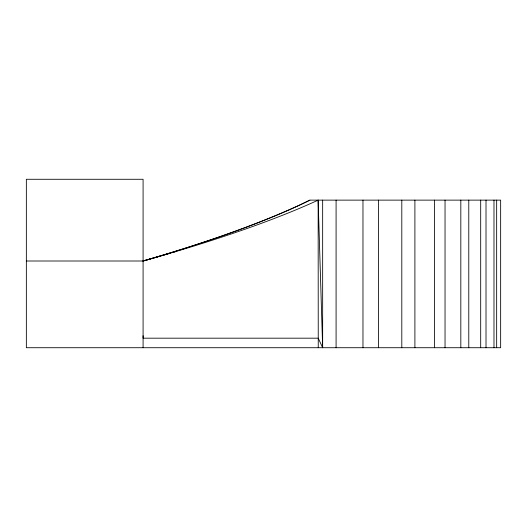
<?xml version="1.0" encoding="UTF-8"?>
<svg xmlns="http://www.w3.org/2000/svg" width="527" height="527" viewBox="0 0 527 527"><rect width="100%" height="100%" fill="white"/><g stroke="black" fill="none" stroke-linecap="round" stroke-linejoin="round"><path stroke-width="0.79" d="M143.087 347.721L143.087 179.279L26.35 179.279L26.35 347.721L500.65 347.721L500.65 200.128L309.929 200.128L299.507 205.174A355.877 59.426 -12.9 0 1 142.995 261.003M26.35 261.003L143.087 261.003A388.274 62.871 -12.3 0 0 160.551 256.05M322.656 200.128L322.656 347.721L318.242 338.182L318.143 200.128A388.274 62.937 -12.3 0 1 160.458 256.043L143.087 261.003A355.929 60.394 -12.9 0 0 309.929 200.128M318.143 200.128L322.656 347.721M143.087 335.719L143.087 338.182L318.242 338.182L318.242 347.721M496.658 200.128L496.658 347.721M493.983 200.128L493.983 347.721M486.013 200.128L486.013 347.721M480.69 200.128L480.69 347.721M468.78 200.128L468.78 347.721M460.822 200.128L460.822 347.721M445.038 200.128L445.038 347.721M434.485 200.128L434.485 347.721M414.901 200.128L414.901 347.721M401.805 200.128L401.805 347.721M378.511 200.128L378.511 347.721M362.971 200.128L362.971 347.721M336.088 200.128L336.088 347.721M176.097 251.484A388.274 62.871 -12.3 0 1 172.243 252.631M170.695 253.085A388.274 62.871 -12.3 0 1 161.334 255.819"/></g></svg>
